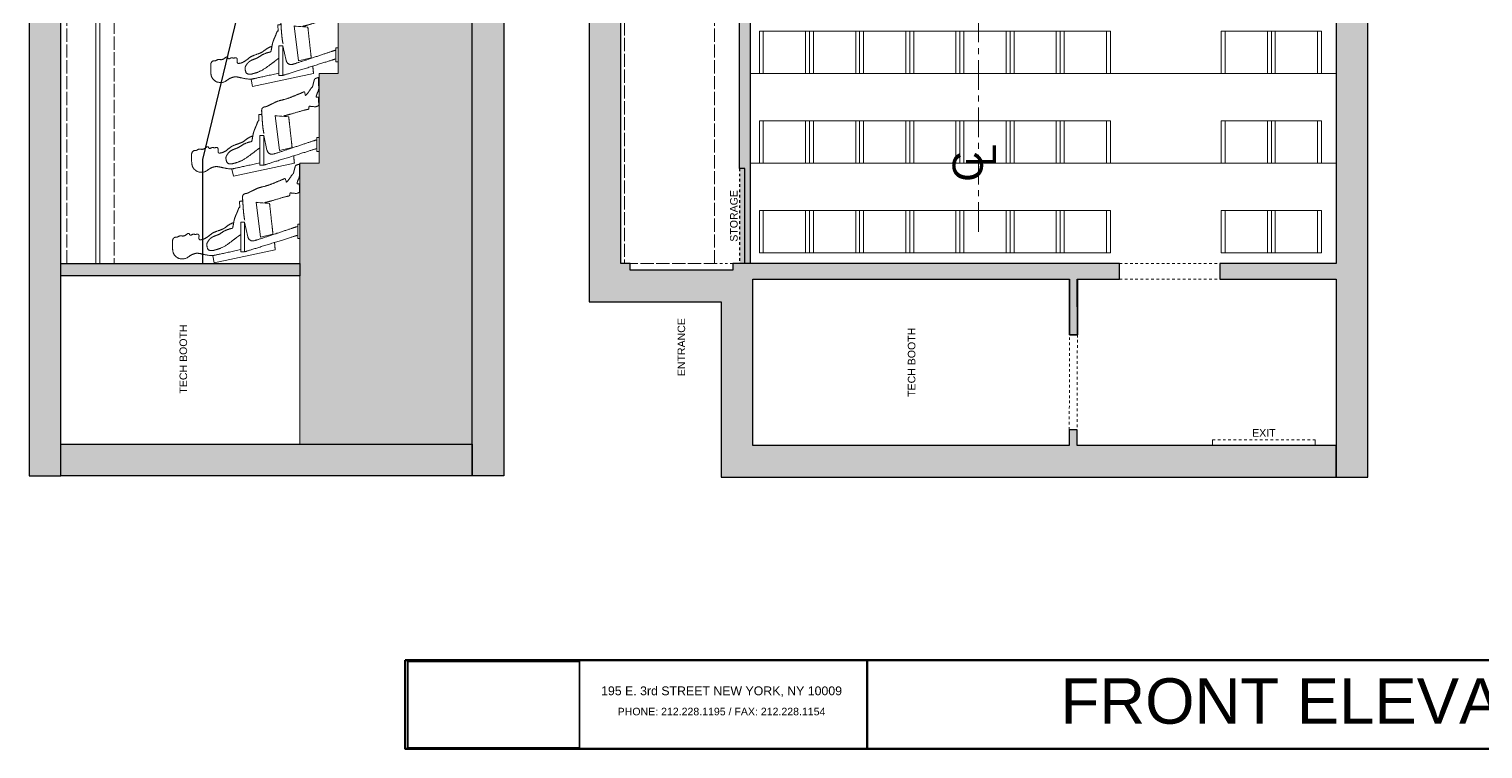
# Model space of a CAD drawing. Header units: inches. Extents: x -769 to 72, y -832 to 325.
# Drawn here: x -769 to -218, y -832 to -559 of the extents above; entities that cross this region are included whole.
import ezdxf

# ---------------------------------------------------------------- set-up
doc = ezdxf.new("R2010")
doc.units = ezdxf.units.IN
doc.header["$LTSCALE"] = 4.8
doc.header["$MEASUREMENT"] = 0
for name, pattern in [('Dash Style-1', [1.25, 1.04164, -0.20836]), ('Dash Style-2', [0.41664, 0.20828, -0.20836]), ('Dash Style-21', [3.73907, 2.336919, -0.467384, 0.467384, -0.467384])]:
    doc.linetypes.add(name, pattern=pattern)
doc.layers.add('None', color=7, linetype='Continuous', lineweight=35)
doc.styles.add('Arial', font='Arial')
doc.styles.add('Helvetica', font='Helvetica')
doc.styles.add('Whitehall (italic)', font='Whitehall')
picture_1 = doc.add_image_def('image1.jpg', size_in_pixel=(143, 72))

# ---------------------------------------------------------------- blocks, each defined once
blk = doc.blocks.new('Group-1')
at = {"layer": 'None', "color": 8, "linetype": 'Continuous', "lineweight": 5}
for points in [[(-9.5, 0), (9.5, 0), (9.5, -16), (-9.5, -16)], [(-8, 0), (8, 0), (8, -16), (-8, -16)]]:
    blk.add_lwpolyline(points, close=True, dxfattribs=at)
blk = doc.blocks.new('SEAT')
at = {"layer": 'None', "color": 8}
blk.add_blockref('Group-1', (0, 0), dxfattribs=at)
blk = doc.blocks.new('Group-2')
at = {"layer": 'None', "color": 8, "linetype": 'Continuous', "lineweight": 18}
for points in [[(1212.18, -6778.44), (1434.18, -6778.44), (1434.18, -6812.44), (1212.18, -6812.44)], [(1212.18, -6812.44), (1434.18, -6812.44), (1434.18, -6846.44), (1212.18, -6846.44)], [(1212.18, -6846.44), (1434.18, -6846.44), (1434.18, -6880.44), (1212.18, -6880.44)], [(1212.18, -6880.44), (1434.18, -6880.44), (1434.18, -6914.44), (1212.18, -6914.44)], [(1212.18, -6914.44), (1434.18, -6914.44), (1434.18, -6948.44), (1212.18, -6948.44)], [(1212.18, -6948.44), (1434.18, -6948.44), (1434.18, -6982.44), (1212.18, -6982.44)], [(1212.18, -6982.44), (1434.18, -6982.44), (1434.18, -7016.44), (1212.18, -7016.44)], [(1212.18, -7016.44), (1434.18, -7016.44), (1434.18, -7050.44), (1212.18, -7050.44)]]:
    blk.add_lwpolyline(points, close=True, dxfattribs=at)
blk.add_lwpolyline([(1352.13, -7088.44), (1212.18, -7088.44), (1212.18, -7050.44), (1434.18, -7050.44), (1434.18, -7088.44), (1390.13, -7088.44)], dxfattribs=at)
at = {"layer": 'None', "color": 8, "rotation": 180}
for p in [(1230.18, -6778.44), (1249.18, -6778.44), (1268.18, -6778.44), (1298.48, -6778.44), (1317.48, -6778.44), (1336.48, -6778.44), (1401.05, -6778.44), (1420.05, -6778.44), (1222.48, -6812.44), (1241.48, -6812.44), (1260.48, -6812.44), (1279.48, -6812.44), (1298.48, -6812.44), (1317.48, -6812.44), (1336.48, -6812.44), (1400.18, -6812.44), (1419.18, -6812.44), (1222.48, -6846.44), (1241.48, -6846.44), (1260.48, -6846.44), (1279.48, -6846.44), (1298.48, -6846.44), (1317.48, -6846.44), (1336.48, -6846.44), (1400.18, -6846.44), (1419.18, -6846.44), (1222.48, -6880.44), (1222.48, -6880.44), (1222.48, -6880.44), (1241.48, -6880.44), (1241.48, -6880.44), (1241.48, -6880.44), (1260.48, -6880.44), (1260.48, -6880.44), (1260.48, -6880.44), (1279.48, -6880.44), (1279.48, -6880.44), (1279.48, -6880.44), (1298.48, -6880.44), (1298.48, -6880.44), (1298.48, -6880.44), (1317.48, -6880.44), (1317.48, -6880.44), (1317.48, -6880.44), (1336.48, -6880.44), (1336.48, -6880.44), (1336.48, -6880.44), (1400.18, -6880.44), (1419.18, -6880.44), (1222.48, -6914.44), (1241.48, -6914.44), (1260.48, -6914.44), (1279.48, -6914.44), (1298.48, -6914.44), (1317.48, -6914.44), (1336.48, -6914.44), (1400.18, -6914.44), (1419.18, -6914.44), (1222.48, -6948.44), (1222.48, -6948.44), (1222.48, -6948.44), (1241.48, -6948.44), (1241.48, -6948.44), (1241.48, -6948.44), (1260.48, -6948.44), (1260.48, -6948.44), (1260.48, -6948.44), (1279.48, -6948.44), (1279.48, -6948.44), (1279.48, -6948.44), (1298.48, -6948.44), (1298.48, -6948.44), (1298.48, -6948.44), (1317.48, -6948.44), (1317.48, -6948.44), (1317.48, -6948.44), (1336.48, -6948.44), (1336.48, -6948.44), (1336.48, -6948.44), (1400.18, -6948.44), (1419.18, -6948.44), (1222.48, -6982.44), (1241.48, -6982.44), (1260.48, -6982.44), (1279.48, -6982.44), (1298.48, -6982.44), (1317.48, -6982.44), (1336.48, -6982.44), (1400.18, -6982.44), (1419.18, -6982.44), (1225.18, -7016.44), (1244.18, -7016.44), (1263.18, -7016.44), (1282.18, -7016.44), (1301.18, -7016.44), (1320.18, -7016.44), (1339.18, -7016.44), (1400.18, -7016.44), (1419.18, -7016.44), (1225.18, -7050.44), (1225.18, -7050.44), (1244.18, -7050.44), (1244.18, -7050.44), (1263.18, -7050.44), (1263.18, -7050.44), (1282.18, -7050.44), (1282.18, -7050.44), (1301.18, -7050.44), (1301.18, -7050.44), (1320.18, -7050.44), (1320.18, -7050.44), (1339.18, -7050.44), (1339.18, -7050.44), (1400.18, -7050.44), (1419.18, -7050.44), (1225.18, -7084.44), (1244.18, -7084.44), (1263.18, -7084.44), (1282.18, -7084.44), (1301.18, -7084.44), (1320.18, -7084.44), (1339.18, -7084.44), (1400.18, -7084.44), (1419.18, -7084.44)]:
    blk.add_blockref('SEAT', p, dxfattribs=at)
at = {"layer": 'None', "color": 8, "char_height": 3.03, "attachment_point": 1, "line_spacing_factor": 1.057281, "style": 'Whitehall (italic)'}
for s, insert in [('C', (1297.33, -6873.96)), ('L', (1298.77, -6874.96))]:
    blk.add_mtext(s, dxfattribs=dict(at, insert=insert))
blk = doc.blocks.new('SEC')
at = {"layer": 'None', "color": 7, "lineweight": 18}
for p, q in [((-13.41, 1.19), (-13.53, 0.86)), ((-10.04, 1.3), (-10.2, 0.86))]:
    blk.add_line(p, q, dxfattribs=at)
at = {"layer": 'None', "color": 7, "linetype": 'Continuous', "lineweight": 18}
for points in [[(-2.67, 32.14), (-2.65, 32.21), (-2.61, 32.38), (-2.58, 32.57), (-2.55, 32.8), (-2.52, 33.05), (-2.51, 33.33), (-2.51, 33.64), (-2.51, 33.98), (-2.54, 34.34), (-2.59, 34.73), (-2.65, 35.16), (-2.69, 35.37), (-2.73, 35.58), (-2.77, 35.78), (-2.81, 35.97), (-2.84, 36.16), (-2.88, 36.34), (-2.92, 36.51), (-2.96, 36.67), (-3, 36.83), (-3.03, 36.99), (-3.06, 37.14), (-3.1, 37.29), (-3.13, 37.43), (-3.16, 37.57), (-3.19, 37.7), (-3.21, 37.84), (-3.24, 37.96), (-3.27, 38.09), (-3.28, 38.21), (-3.3, 38.33), (-3.31, 38.45), (-3.32, 38.57), (-3.34, 38.69), (-3.34, 38.81), (-3.34, 38.92), (-3.34, 39.04), (-3.33, 39.16), (-3.32, 39.28), (-3.3, 39.4), (-3.28, 39.52), (-3.25, 39.64), (-3.23, 39.77), (-3.19, 39.9), (-3.16, 40.01), (-3.13, 40.13), (-3.09, 40.24), (-3.06, 40.35), (-3.02, 40.46), (-2.98, 40.56), (-2.94, 40.66), (-2.9, 40.75), (-2.86, 40.85), (-2.82, 40.93), (-2.78, 41.03), (-2.73, 41.11), (-2.68, 41.19), (-2.64, 41.28), (-2.59, 41.36), (-2.54, 41.44), (-2.49, 41.52), (-2.44, 41.6), (-2.39, 41.68), (-2.33, 41.76), (-2.28, 41.84), (-2.22, 41.92), (-2.17, 42), (-2.11, 42.08), (-2.05, 42.17), (-1.99, 42.25), (-1.93, 42.33), (-1.87, 42.42), (-1.8, 42.51), (-1.74, 42.6), (-1.67, 42.69), (-1.55, 42.9), (-1.45, 43.11), (-1.37, 43.36), (-1.3, 43.6), (-1.26, 43.87), (-1.23, 44.13), (-1.21, 44.4), (-1.21, 44.67), (-1.22, 44.93), (-1.25, 45.18), (-1.28, 45.42), (-1.33, 45.65), (-1.38, 45.86), (-1.44, 46.04), (-1.5, 46.2), (-1.58, 46.32), (-1.62, 46.38), (-1.65, 46.44), (-1.7, 46.5), (-1.74, 46.56), (-1.79, 46.63), (-1.83, 46.7), (-1.88, 46.76), (-1.94, 46.83), (-1.99, 46.91), (-2.05, 46.98), (-2.12, 47.05), (-2.18, 47.13), (-2.25, 47.2), (-2.32, 47.27), (-2.4, 47.34), (-2.48, 47.42), (-2.56, 47.48), (-2.65, 47.55), (-2.74, 47.62), (-2.84, 47.68), (-2.94, 47.74), (-3.05, 47.81), (-3.16, 47.86), (-3.28, 47.92), (-3.4, 47.97), (-3.53, 48.02), (-3.66, 48.07), (-3.8, 48.11), (-3.95, 48.14), (-4.1, 48.18), (-4.26, 48.2), (-4.42, 48.23), (-4.59, 48.24), (-4.75, 48.26), (-4.91, 48.28), (-5.07, 48.29), (-5.22, 48.3), (-5.36, 48.31), (-5.5, 48.32), (-5.64, 48.32), (-5.77, 48.33), (-5.9, 48.33), (-6.02, 48.33), (-6.15, 48.33), (-6.26, 48.33), (-6.37, 48.33), (-6.48, 48.33), (-6.58, 48.33), (-6.69, 48.32), (-6.78, 48.32), (-6.88, 48.31), (-6.97, 48.31), (-7.05, 48.31), (-7.14, 48.31), (-7.22, 48.3), (-7.3, 48.3), (-7.37, 48.3), (-7.44, 48.3), (-7.5, 48.3), (-7.57, 48.3), (-7.63, 48.31), (-7.69, 48.31), (-7.75, 48.32), (-7.8, 48.33), (-7.85, 48.33), (-7.91, 48.34), (-7.97, 48.34), (-8.03, 48.33), (-8.09, 48.33), (-8.16, 48.31), (-8.22, 48.3), (-8.29, 48.28), (-8.36, 48.27), (-8.43, 48.24), (-8.5, 48.22), (-8.56, 48.19), (-8.63, 48.16), (-8.7, 48.13), (-8.76, 48.09), (-8.83, 48.05), (-8.89, 48.01), (-8.95, 47.97), (-9.01, 47.93), (-9.06, 47.88), (-9.12, 47.83), (-9.17, 47.78), (-9.21, 47.73), (-9.25, 47.67), (-9.29, 47.62), (-9.32, 47.56), (-9.35, 47.5), (-9.37, 47.44), (-9.38, 47.38), (-9.39, 47.32), (-9.4, 47.25), (-9.39, 47.19), (-9.39, 47.06), (-9.39, 46.94), (-9.4, 46.82), (-9.42, 46.72), (-9.44, 46.62), (-9.47, 46.52), (-9.51, 46.44), (-9.55, 46.35), (-9.59, 46.26), (-9.63, 46.18), (-9.68, 46.1), (-9.72, 46.02), (-9.77, 45.94), (-9.81, 45.86), (-9.85, 45.77), (-9.88, 45.68), (-9.91, 45.58), (-9.93, 45.49), (-9.95, 45.4), (-9.96, 45.31), (-9.96, 45.22), (-9.96, 45.12), (-9.95, 45.04), (-9.94, 44.95), (-9.93, 44.87), (-9.92, 44.79), (-9.9, 44.71), (-9.89, 44.63), (-9.88, 44.57), (-9.86, 44.5), (-9.86, 44.44), (-9.85, 44.39), (-9.86, 44.33), (-9.86, 44.27), (-9.88, 44.2), (-9.89, 44.12), (-9.92, 44.04), (-9.94, 43.96), (-9.97, 43.86), (-10, 43.78), (-10.04, 43.68), (-10.08, 43.59), (-10.12, 43.5), (-10.17, 43.41), (-10.22, 43.32), (-10.27, 43.24), (-10.32, 43.17), (-10.38, 43.09), (-10.43, 43.02), (-10.49, 42.96), (-10.53, 42.9), (-10.58, 42.84), (-10.62, 42.79), (-10.66, 42.73), (-10.69, 42.69), (-10.72, 42.65), (-10.75, 42.61), (-10.77, 42.58), (-10.79, 42.55), (-10.81, 42.53), (-10.82, 42.5), (-10.83, 42.49), (-10.83, 42.48), (-10.83, 42.48), (-10.84, 42.48), (-10.84, 42.46), (-10.85, 42.44), (-10.86, 42.4), (-10.87, 42.37), (-10.88, 42.32), (-10.88, 42.27), (-10.88, 42.22), (-10.88, 42.17), (-10.87, 42.12), (-10.85, 42.07), (-10.81, 42.02), (-10.77, 41.97), (-10.72, 41.93), (-10.65, 41.89), (-10.56, 41.87), (-10.47, 41.84), (-10.41, 41.8), (-10.35, 41.75), (-10.3, 41.7), (-10.27, 41.64), (-10.24, 41.58), (-10.23, 41.51), (-10.22, 41.45), (-10.22, 41.38), (-10.23, 41.31), (-10.24, 41.24), (-10.26, 41.19), (-10.27, 41.13), (-10.3, 41.08), (-10.32, 41.04), (-10.34, 41), (-10.36, 40.97), (-10.39, 40.92), (-10.42, 40.87), (-10.45, 40.81), (-10.47, 40.74), (-10.5, 40.67), (-10.52, 40.59), (-10.54, 40.51), (-10.55, 40.43), (-10.57, 40.34), (-10.57, 40.26), (-10.57, 40.18), (-10.57, 40.1), (-10.55, 40.03), (-10.53, 39.96), (-10.5, 39.9), (-10.47, 39.84), (-10.45, 39.8), (-10.43, 39.76), (-10.42, 39.72), (-10.41, 39.69), (-10.41, 39.66), (-10.41, 39.63), (-10.42, 39.6), (-10.43, 39.57), (-10.45, 39.53), (-10.47, 39.49), (-10.49, 39.44), (-10.51, 39.37), (-10.54, 39.3), (-10.56, 39.22), (-10.59, 39.13), (-10.6, 39.07), (-10.61, 39.02), (-10.62, 38.98), (-10.62, 38.92), (-10.62, 38.88), (-10.62, 38.83), (-10.61, 38.79), (-10.61, 38.74), (-10.6, 38.7), (-10.58, 38.66), (-10.56, 38.62), (-10.54, 38.58), (-10.51, 38.54), (-10.49, 38.51), (-10.46, 38.47), (-10.43, 38.45), (-10.4, 38.42), (-10.36, 38.39), (-10.32, 38.37), (-10.28, 38.34), (-10.24, 38.32), (-10.2, 38.3), (-10.15, 38.28), (-10.1, 38.27), (-10.05, 38.26), (-10, 38.26), (-9.94, 38.25), (-9.88, 38.24), (-9.82, 38.25), (-9.77, 38.25), (-9.7, 38.26), (-9.64, 38.27), (-9.58, 38.28), (-9.51, 38.28), (-9.45, 38.3), (-9.39, 38.3), (-9.33, 38.31), (-9.27, 38.31), (-9.21, 38.31), (-9.16, 38.31), (-9.1, 38.31), (-9.05, 38.3), (-8.99, 38.3), (-8.94, 38.29), (-8.89, 38.28), (-8.85, 38.27), (-8.8, 38.25), (-8.75, 38.24), (-8.71, 38.22), (-8.68, 38.2), (-8.64, 38.18), (-8.6, 38.15), (-8.57, 38.13), (-8.55, 38.1), (-8.52, 38.07), (-8.5, 38.04), (-8.48, 38), (-8.47, 37.96), (-8.45, 37.92), (-8.44, 37.88), (-8.44, 37.83), (-8.44, 37.78), (-8.44, 37.73), (-8.44, 37.68), (-8.45, 37.62), (-8.46, 37.57), (-8.47, 37.51), (-8.48, 37.45), (-8.49, 37.39), (-8.49, 37.33), (-8.51, 37.27), (-8.52, 37.2), (-8.53, 37.13), (-8.55, 37.06), (-8.56, 36.98), (-8.58, 36.91), (-8.6, 36.83), (-8.63, 36.75), (-8.65, 36.67), (-8.68, 36.58), (-8.71, 36.49), (-8.75, 36.4), (-8.79, 36.3), (-8.84, 36.21), (-8.89, 36.1), (-8.94, 35.99), (-9, 35.88), (-9.06, 35.77), (-9.13, 35.65), (-9.21, 35.53), (-9.29, 35.4), (-9.37, 35.27), (-9.47, 35.14), (-9.57, 34.99), (-9.67, 34.85), (-9.79, 34.7), (-9.9, 34.55), (-10.01, 34.42), (-10.11, 34.29), (-10.2, 34.17), (-10.29, 34.07), (-10.37, 33.97), (-10.45, 33.87), (-10.51, 33.79), (-10.58, 33.71), (-10.64, 33.64), (-10.69, 33.56), (-10.74, 33.49), (-10.8, 33.43), (-10.84, 33.37), (-10.88, 33.3), (-10.92, 33.24), (-10.96, 33.17), (-11, 33.1), (-11.04, 33.03), (-11.08, 32.96), (-11.12, 32.88), (-11.16, 32.8), (-11.2, 32.71), (-11.24, 32.61), (-11.28, 32.51), (-11.33, 32.4), (-11.37, 32.28), (-11.42, 32.15), (-11.48, 32.01), (-11.53, 31.85), (-11.6, 31.69), (-11.66, 31.51), (-11.73, 31.32), (-11.79, 31.15), (-11.86, 30.98), (-11.91, 30.82), (-11.97, 30.67), (-12.02, 30.52), (-12.07, 30.39), (-12.12, 30.25), (-12.17, 30.13), (-12.21, 30.01), (-12.26, 29.89), (-12.3, 29.78), (-12.35, 29.67), (-12.39, 29.57), (-12.43, 29.48), (-12.47, 29.38), (-12.51, 29.29), (-12.55, 29.2), (-12.59, 29.11), (-12.63, 29.03), (-12.68, 28.95), (-12.73, 28.87), (-12.77, 28.79), (-12.82, 28.71), (-12.87, 28.63), (-12.92, 28.55), (-12.97, 28.47), (-13.03, 28.39), (-13.09, 28.31), (-13.15, 28.23), (-13.22, 28.15), (-13.29, 28.07), (-13.36, 27.98), (-13.43, 27.89), (-13.51, 27.8), (-13.58, 27.7), (-13.65, 27.6), (-13.73, 27.5), (-13.8, 27.4), (-13.87, 27.3), (-13.93, 27.2), (-14, 27.09), (-14.07, 26.98), (-14.14, 26.87), (-14.2, 26.76), (-14.27, 26.66), (-14.33, 26.55), (-14.39, 26.44), (-14.45, 26.33), (-14.5, 26.22), (-14.56, 26.11), (-14.61, 26), (-14.66, 25.89), (-14.71, 25.78), (-14.75, 25.68), (-14.79, 25.57), (-14.83, 25.46), (-14.86, 25.36), (-14.89, 25.26), (-14.91, 25.15), (-14.92, 25.14)], [(-23.27, 21.68), (-23.23, 21.74), (-23.2, 21.83), (-23.16, 21.92), (-23.14, 22.02), (-23.12, 22.15), (-23.09, 22.38), (-23.06, 22.56), (-23.04, 22.69), (-23.02, 22.79), (-23.01, 22.84), (-23, 22.87), (-23, 22.89), (-20.69, 22.83), (-20.7, 22.83), (-20.7, 22.83), (-20.71, 22.83), (-20.72, 22.84), (-20.73, 22.84), (-20.74, 22.85), (-20.75, 22.86), (-20.76, 22.86), (-20.77, 22.87), (-20.77, 22.88), (-20.78, 22.89), (-20.79, 22.91), (-20.79, 22.92), (-20.78, 22.94), (-20.77, 22.95), (-20.76, 22.97), (-20.74, 22.99), (-20.72, 23.01), (-20.69, 23.04), (-20.66, 23.06), (-20.62, 23.09), (-20.57, 23.12), (-20.51, 23.15), (-20.45, 23.18), (-20.38, 23.22), (-20.3, 23.25), (-20.21, 23.29), (-20.11, 23.33), (-20, 23.38), (-19.88, 23.43), (-19.74, 23.47), (-19.67, 23.49), (-19.61, 23.52), (-19.54, 23.55), (-19.47, 23.57), (-19.4, 23.6), (-19.33, 23.63), (-19.27, 23.65), (-19.2, 23.68), (-19.13, 23.71), (-19.06, 23.73), (-19, 23.76), (-18.93, 23.79), (-18.86, 23.82), (-18.8, 23.85), (-18.73, 23.87), (-18.66, 23.9), (-18.6, 23.93), (-18.53, 23.96), (-18.47, 23.99), (-18.4, 24.02), (-18.33, 24.05), (-18.26, 24.08), (-18.19, 24.11), (-18.13, 24.14), (-18.06, 24.17), (-17.99, 24.2), (-17.92, 24.23), (-17.85, 24.26), (-17.78, 24.29), (-17.71, 24.32), (-17.64, 24.35), (-17.57, 24.38), (-17.49, 24.4), (-17.42, 24.43), (-17.35, 24.46), (-17.28, 24.49), (-17.2, 24.52), (-17.13, 24.55), (-17.05, 24.58), (-16.98, 24.6), (-16.9, 24.63), (-16.82, 24.66), (-16.75, 24.68), (-16.67, 24.71), (-16.59, 24.73), (-16.51, 24.76), (-16.43, 24.78), (-16.35, 24.81), (-16.27, 24.84), (-16.19, 24.86), (-16.1, 24.88), (-16.02, 24.91), (-15.93, 24.93), (-15.85, 24.95), (-15.76, 24.97), (-15.67, 24.99), (-15.58, 25.01), (-15.49, 25.03), (-15.4, 25.05), (-15.3, 25.07), (-15.21, 25.08), (-15.12, 25.1), (-15.02, 25.12), (-14.92, 25.14), (-14.73, 25.16), (-14.56, 25.19), (-14.39, 25.22), (-14.23, 25.25), (-14.09, 25.28), (-13.96, 25.3), (-13.83, 25.33), (-13.72, 25.35), (-13.61, 25.37), (-13.51, 25.39), (-13.42, 25.41), (-13.34, 25.43), (-13.27, 25.45), (-13.2, 25.46), (-13.14, 25.48), (-13.09, 25.49), (-13.04, 25.5), (-13, 25.52), (-12.96, 25.53), (-12.93, 25.54), (-12.9, 25.55), (-12.88, 25.56), (-12.86, 25.56), (-12.85, 25.57), (-12.83, 25.58), (-12.83, 25.58), (-12.82, 25.58), (-12.82, 25.59), (-12.81, 25.59), (-12.81, 25.6), (-12.81, 25.6), (-12.81, 25.62), (-12.8, 25.66), (-12.79, 25.71), (-12.78, 25.76), (-12.76, 25.83), (-12.74, 25.91), (-12.73, 26), (-12.7, 26.1), (-12.67, 26.21), (-12.64, 26.32), (-12.61, 26.44), (-12.58, 26.57), (-12.54, 26.7), (-12.5, 26.84), (-12.45, 26.98), (-12.41, 27.13), (-12.36, 27.28), (-12.31, 27.43), (-12.25, 27.59), (-12.2, 27.74), (-12.14, 27.9), (-12.07, 28.05), (-12.01, 28.21), (-11.94, 28.37), (-11.86, 28.51), (-11.79, 28.66), (-11.71, 28.81), (-11.63, 28.95), (-11.55, 29.09), (-11.46, 29.22), (-11.37, 29.34), (-11.27, 29.46), (-11.19, 29.59), (-11.11, 29.7), (-11.03, 29.82), (-10.96, 29.93), (-10.89, 30.04), (-10.82, 30.16), (-10.76, 30.27), (-10.7, 30.37), (-10.64, 30.47), (-10.58, 30.58), (-10.53, 30.68), (-10.49, 30.78), (-10.44, 30.88), (-10.39, 30.98), (-10.35, 31.07), (-10.31, 31.17), (-10.27, 31.26), (-10.24, 31.35), (-10.2, 31.43), (-10.17, 31.53), (-10.14, 31.61), (-10.11, 31.69), (-10.08, 31.77), (-10.05, 31.85), (-10.02, 31.93), (-10, 32), (-9.97, 32.08), (-9.94, 32.15), (-9.92, 32.22), (-9.89, 32.29), (-9.86, 32.36), (-9.84, 32.43), (-9.81, 32.5), (-9.78, 32.57), (-9.75, 32.64), (-9.71, 32.71), (-9.68, 32.79), (-9.64, 32.86), (-9.6, 32.94), (-9.56, 33.02), (-9.52, 33.09), (-9.48, 33.17), (-9.43, 33.25), (-9.39, 33.33), (-9.34, 33.4), (-9.29, 33.48), (-9.24, 33.56), (-9.19, 33.63), (-9.13, 33.7), (-9.08, 33.78), (-9.02, 33.85), (-8.97, 33.92), (-8.91, 33.99), (-8.85, 34.05), (-8.79, 34.12), (-8.73, 34.18), (-8.67, 34.24), (-8.6, 34.3), (-8.54, 34.35), (-8.47, 34.4), (-8.41, 34.46), (-8.34, 34.5), (-8.27, 34.54), (-8.2, 34.58), (-8.14, 34.62), (-8.07, 34.67), (-8.01, 34.71), (-7.95, 34.76), (-7.89, 34.8), (-7.83, 34.84), (-7.77, 34.88), (-7.71, 34.92), (-7.65, 34.96), (-7.6, 35), (-7.53, 35.04), (-7.47, 35.08), (-7.4, 35.11), (-7.34, 35.14), (-7.26, 35.17), (-7.19, 35.2), (-7.11, 35.22), (-7.03, 35.24), (-6.95, 35.26), (-6.86, 35.27), (-6.77, 35.29), (-6.66, 35.29), (-6.56, 35.29), (-6.45, 35.29), (-6.34, 35.29), (-6.21, 35.27), (-6.08, 35.26), (-5.94, 35.23), (-5.79, 35.2), (-5.64, 35.17), (-5.48, 35.13), (-5.32, 35.08), (-5.17, 35.03), (-5.04, 34.96), (-4.92, 34.88), (-4.82, 34.8), (-4.73, 34.71), (-4.64, 34.62), (-4.57, 34.51), (-4.52, 34.41), (-4.46, 34.3), (-4.42, 34.19), (-4.39, 34.08), (-4.36, 33.96), (-4.34, 33.84), (-4.33, 33.73), (-4.33, 33.61), (-4.33, 33.49), (-4.33, 33.37), (-4.34, 33.26), (-4.35, 33.16), (-4.37, 33.05), (-4.38, 32.95), (-4.4, 32.86), (-4.42, 32.77), (-4.45, 32.68), (-4.46, 32.61), (-4.49, 32.54), (-4.5, 32.49), (-4.52, 32.44), (-4.54, 32.4), (-4.55, 32.38), (-4.56, 32.36), (-4.56, 32.34), (-4.57, 32.32), (-4.58, 32.28), (-4.59, 32.23), (-4.61, 32.16), (-4.63, 32.1), (-4.64, 32.01), (-4.67, 31.92), (-4.69, 31.81), (-4.72, 31.7), (-4.76, 31.58), (-4.8, 31.44), (-4.84, 31.3), (-4.89, 31.15), (-4.94, 30.99), (-5, 30.82), (-5.06, 30.65), (-5.13, 30.46), (-5.21, 30.27), (-5.29, 30.08), (-5.38, 29.87), (-5.48, 29.66), (-5.58, 29.44), (-5.69, 29.22), (-5.81, 28.99), (-5.94, 28.76), (-6.08, 28.51), (-6.22, 28.27), (-6.37, 28.03), (-6.54, 27.77), (-6.7, 27.51), (-6.89, 27.25), (-7.07, 27), (-7.24, 26.75), (-7.42, 26.52), (-7.57, 26.3), (-7.73, 26.09), (-7.88, 25.88), (-8.02, 25.69), (-8.15, 25.51), (-8.28, 25.34), (-8.4, 25.18), (-8.51, 25.03), (-8.61, 24.89), (-8.72, 24.76), (-8.81, 24.63), (-8.9, 24.51), (-8.98, 24.4), (-9.06, 24.31), (-9.13, 24.21), (-9.2, 24.13), (-9.26, 24.06), (-9.31, 23.99), (-9.36, 23.93), (-9.41, 23.87), (-9.44, 23.82), (-9.48, 23.78), (-9.51, 23.75), (-9.54, 23.72), (-9.55, 23.7), (-9.57, 23.68), (-9.58, 23.67), (-9.59, 23.66), (-9.59, 23.65), (-9.6, 23.64), (-9.61, 23.63), (-9.63, 23.6), (-9.65, 23.58), (-9.67, 23.55), (-9.7, 23.51), (-9.74, 23.47), (-9.77, 23.43), (-9.81, 23.38), (-9.84, 23.33), (-9.88, 23.28), (-9.92, 23.22), (-9.96, 23.16), (-10, 23.1), (-10.05, 23.03), (-10.09, 22.97), (-10.13, 22.91), (-10.16, 22.84), (-10.2, 22.78), (-10.24, 22.71), (-10.27, 22.64), (-10.3, 22.58), (-10.33, 22.52), (-10.35, 22.46)], [(-2.41, 33.03), (0.29, 32.47), (-4.64, 9.38), (-4.65, 9.38), (-4.68, 9.38), (-4.72, 9.39), (-4.77, 9.39), (-4.83, 9.4), (-4.92, 9.4), (-5, 9.41), (-5.1, 9.42), (-5.21, 9.44), (-5.32, 9.45), (-5.45, 9.46), (-5.57, 9.47), (-5.7, 9.48), (-5.84, 9.5), (-5.97, 9.51), (-6.11, 9.52), (-6.25, 9.54), (-6.38, 9.55), (-6.51, 9.56), (-6.64, 9.58), (-6.77, 9.59), (-6.89, 9.61), (-7, 9.62), (-7.11, 9.63), (-7.21, 9.64), (-7.3, 9.64), (-7.38, 9.66), (-7.43, 9.66)], [(-4.76, 22.46), (-4.75, 22.48), (-4.63, 23.02), (-4.51, 23.56), (-4.39, 24.1), (-4.28, 24.63), (-4.16, 25.15), (-4.05, 25.67), (-3.93, 26.18), (-3.82, 26.68), (-3.71, 27.17), (-3.61, 27.65), (-3.51, 28.11), (-3.41, 28.56), (-3.31, 28.99), (-3.22, 29.41), (-3.13, 29.81), (-3.05, 30.19), (-2.96, 30.56), (-2.89, 30.9), (-2.82, 31.22), (-2.75, 31.52), (-2.69, 31.8), (-2.63, 32.05), (-2.58, 32.27), (-2.54, 32.47), (-2.5, 32.64), (-2.47, 32.78), (-2.45, 32.89), (-2.43, 32.97), (-2.42, 33.02), (-2.41, 33.03)], [(-3.91, 20.98), (-15.14, 20.98), (-15.14, 22.46), (-3.91, 22.46), (-3.91, 20.98)], [(-30.23, 5.14), (-31.73, 5.6), (-31.73, 5.6), (-31.72, 5.61), (-31.72, 5.62), (-31.72, 5.64), (-31.71, 5.65), (-31.7, 5.68), (-31.68, 5.71), (-31.67, 5.74), (-31.66, 5.77), (-31.64, 5.82), (-31.62, 5.87), (-31.59, 5.92), (-31.57, 5.98), (-31.54, 6.05), (-31.51, 6.12), (-31.47, 6.2), (-31.44, 6.29), (-31.4, 6.38), (-31.36, 6.48), (-31.31, 6.59), (-31.26, 6.7), (-31.21, 6.82), (-31.16, 6.94), (-31.1, 7.08), (-31.05, 7.23), (-30.98, 7.37), (-30.91, 7.54), (-30.84, 7.7), (-30.77, 7.88), (-30.69, 8.07), (-30.61, 8.26), (-30.53, 8.46), (-30.44, 8.67), (-30.36, 8.87), (-30.28, 9.06), (-30.2, 9.26), (-30.12, 9.44), (-30.05, 9.63), (-29.97, 9.81), (-29.9, 9.98), (-29.83, 10.16), (-29.76, 10.33), (-29.69, 10.51), (-29.62, 10.67), (-29.56, 10.84), (-29.5, 11.01), (-29.43, 11.17), (-29.37, 11.34), (-29.31, 11.51), (-29.25, 11.68), (-29.19, 11.84), (-29.13, 12.01), (-29.08, 12.18), (-29.02, 12.35), (-28.97, 12.53), (-28.92, 12.71), (-28.86, 12.88), (-28.81, 13.07), (-28.76, 13.25), (-28.71, 13.44), (-28.66, 13.63), (-28.61, 13.83), (-28.56, 14.04), (-28.52, 14.24), (-28.47, 14.45), (-28.43, 14.64), (-28.38, 14.82), (-28.33, 15), (-28.29, 15.16), (-28.24, 15.31), (-28.2, 15.46), (-28.16, 15.6), (-28.11, 15.73), (-28.06, 15.85), (-28.02, 15.96), (-27.98, 16.07), (-27.93, 16.18), (-27.89, 16.28), (-27.84, 16.37), (-27.8, 16.47), (-27.76, 16.55), (-27.72, 16.64), (-27.68, 16.72), (-27.63, 16.8), (-27.59, 16.88), (-27.55, 16.96), (-27.5, 17.04), (-27.46, 17.12), (-27.42, 17.2), (-27.38, 17.28), (-27.34, 17.36), (-27.3, 17.44), (-27.26, 17.53), (-27.22, 17.62), (-27.18, 17.71), (-27.14, 17.81), (-27.1, 17.91), (-27.06, 18.01), (-27.02, 18.11), (-26.97, 18.2), (-26.93, 18.28), (-26.89, 18.37), (-26.84, 18.46), (-26.8, 18.54), (-26.76, 18.62), (-26.72, 18.7), (-26.68, 18.79), (-26.64, 18.86), (-26.59, 18.94), (-26.55, 19.01), (-26.52, 19.08), (-26.48, 19.15), (-26.44, 19.23), (-26.4, 19.3), (-26.37, 19.37), (-26.34, 19.44), (-26.3, 19.51), (-26.27, 19.57), (-26.24, 19.64), (-26.21, 19.71), (-26.18, 19.78), (-26.15, 19.85), (-26.13, 19.92), (-26.11, 19.99), (-26.08, 20.06), (-26.07, 20.13), (-26.05, 20.2), (-26.03, 20.27), (-26.02, 20.35), (-26, 20.41), (-25.99, 20.49), (-25.97, 20.56), (-25.96, 20.64), (-25.94, 20.71), (-25.93, 20.78), (-25.9, 20.85), (-25.88, 20.92), (-25.86, 20.99), (-25.84, 21.06), (-25.8, 21.13), (-25.77, 21.19), (-25.73, 21.26), (-25.69, 21.31), (-25.65, 21.37), (-25.59, 21.42), (-25.54, 21.47), (-25.48, 21.52), (-25.41, 21.57), (-25.34, 21.61), (-25.26, 21.65), (-25.17, 21.68), (-25.08, 21.7), (-24.98, 21.73), (-24.87, 21.75), (-24.75, 21.76), (-24.63, 21.77), (-24.5, 21.77), (-24.36, 21.77), (-24.2, 21.76), (-24.04, 21.75), (-23.95, 21.74), (-23.87, 21.73), (-23.78, 21.73), (-23.69, 21.72), (-23.6, 21.71), (-23.5, 21.7), (-23.41, 21.7), (-23.31, 21.69), (-23.21, 21.68), (-23.11, 21.68), (-23.01, 21.67), (-22.9, 21.66), (-22.8, 21.66), (-22.69, 21.65), (-22.58, 21.65), (-22.47, 21.64), (-22.36, 21.63), (-22.25, 21.62), (-22.14, 21.62), (-22.02, 21.61), (-21.9, 21.61), (-21.79, 21.6), (-21.67, 21.59), (-21.55, 21.59), (-21.43, 21.58), (-21.3, 21.57), (-21.18, 21.57), (-21.06, 21.56), (-20.93, 21.55), (-20.8, 21.54), (-20.67, 21.53), (-20.54, 21.53), (-20.42, 21.51), (-20.29, 21.51), (-20.15, 21.5), (-20.02, 21.49), (-19.89, 21.47), (-19.76, 21.46), (-19.62, 21.45), (-19.48, 21.44), (-19.35, 21.43), (-19.21, 21.42), (-19.08, 21.4), (-18.94, 21.39), (-18.8, 21.38), (-18.66, 21.36), (-18.52, 21.35), (-18.38, 21.33), (-18.24, 21.31), (-18.1, 21.3), (-17.96, 21.28), (-17.82, 21.26), (-17.68, 21.24), (-17.54, 21.22), (-17.4, 21.2), (-17.25, 21.18), (-17.11, 21.16), (-16.97, 21.13), (-16.83, 21.11), (-16.69, 21.09), (-16.54, 21.06), (-16.4, 21.04), (-16.26, 21.01), (-16.12, 20.98), (-15.85, 20.93)], [(-22.67, 16.66), (-9.44, 15.01), (-10.56, 10.23), (-10.56, 10.23), (-10.69, 10.25), (-10.73, 10.26), (-10.78, 10.26), (-10.85, 10.27), (-10.94, 10.28), (-11.04, 10.29), (-11.15, 10.3), (-11.27, 10.32), (-11.41, 10.33), (-11.56, 10.35), (-11.72, 10.36), (-11.89, 10.38), (-12.07, 10.4), (-12.26, 10.43), (-12.46, 10.45), (-12.67, 10.47), (-12.88, 10.49), (-13.1, 10.52), (-13.33, 10.54), (-13.57, 10.57), (-13.81, 10.6), (-14.06, 10.62), (-14.31, 10.65), (-14.57, 10.68), (-14.82, 10.71), (-15.09, 10.74), (-15.36, 10.77), (-15.62, 10.8), (-15.89, 10.82), (-16.17, 10.86), (-16.43, 10.89), (-16.71, 10.91), (-16.98, 10.94), (-17.25, 10.98), (-17.51, 11.01), (-17.78, 11.03), (-18.05, 11.06), (-18.31, 11.09), (-18.56, 11.12), (-18.82, 11.15), (-19.06, 11.17), (-19.31, 11.2), (-19.54, 11.22), (-19.77, 11.25), (-19.99, 11.27), (-20.21, 11.3), (-20.41, 11.32), (-20.61, 11.34), (-20.81, 11.37), (-20.99, 11.38), (-21.16, 11.4), (-21.32, 11.42), (-21.46, 11.43), (-21.6, 11.45), (-21.73, 11.46), (-21.84, 11.48), (-21.94, 11.49), (-22.02, 11.5), (-22.09, 11.51), (-22.15, 11.51), (-22.19, 11.52), (-22.22, 11.52), (-22.22, 11.52), (-22.24, 11.74), (-22.28, 12.33), (-22.33, 13.17), (-22.4, 14.12), (-22.48, 15.07), (-22.55, 15.89), (-22.62, 16.47), (-22.67, 16.66)], [(-15.14, 20.98), (-9.55, 19.75), (-9.55, 19.75), (-9.53, 19.75), (-9.5, 19.74), (-9.47, 19.73), (-9.42, 19.71), (-9.37, 19.7), (-9.31, 19.67), (-9.25, 19.64), (-9.17, 19.61), (-9.1, 19.57), (-9.02, 19.53), (-8.94, 19.49), (-8.86, 19.44), (-8.78, 19.38), (-8.7, 19.32), (-8.62, 19.25), (-8.53, 19.17), (-8.46, 19.09), (-8.39, 19), (-8.32, 18.91), (-8.25, 18.8), (-8.2, 18.69), (-8.14, 18.58), (-8.1, 18.46), (-8.06, 18.32), (-8.04, 18.19), (-8.02, 18.04), (-8.02, 17.88), (-8.03, 17.72), (-8.05, 17.55), (-8.09, 17.36), (-8.14, 17.17), (-8.17, 17.06), (-8.21, 16.94), (-8.25, 16.8), (-8.3, 16.65), (-8.35, 16.48), (-8.41, 16.29), (-8.47, 16.1), (-8.54, 15.88), (-8.61, 15.66), (-8.69, 15.42), (-8.77, 15.18), (-8.85, 14.92), (-8.94, 14.65), (-9.03, 14.38), (-9.12, 14.09), (-9.22, 13.79), (-9.32, 13.49), (-9.42, 13.18), (-9.53, 12.86), (-9.63, 12.54), (-9.74, 12.21), (-9.85, 11.88), (-9.96, 11.54), (-10.08, 11.19), (-10.19, 10.85), (-10.31, 10.5), (-10.42, 10.15), (-10.54, 9.8), (-10.66, 9.45), (-10.77, 9.1), (-10.9, 8.75), (-11.01, 8.39), (-11.13, 8.04), (-11.24, 7.7), (-11.36, 7.35), (-11.47, 7.01), (-11.59, 6.67), (-11.7, 6.34), (-11.8, 6.01), (-11.91, 5.69), (-12.02, 5.37), (-12.12, 5.06), (-12.22, 4.76), (-12.32, 4.47), (-12.42, 4.18), (-12.51, 3.9), (-12.59, 3.64), (-12.68, 3.39), (-12.76, 3.14), (-12.84, 2.91), (-12.92, 2.68), (-12.99, 2.48), (-13.05, 2.28), (-13.11, 2.1), (-13.16, 1.93), (-13.22, 1.78), (-13.26, 1.65), (-13.3, 1.53), (-13.34, 1.42), (-13.37, 1.34), (-13.39, 1.27), (-13.41, 1.22), (-13.41, 1.19), (-13.42, 1.18)], [(-10.04, 1.3), (-10.04, 1.31), (-10.03, 1.36), (-10, 1.43), (-9.97, 1.52), (-9.94, 1.64), (-9.89, 1.78), (-9.84, 1.95), (-9.78, 2.14), (-9.72, 2.35), (-9.64, 2.58), (-9.56, 2.84), (-9.48, 3.11), (-9.39, 3.4), (-9.29, 3.71), (-9.19, 4.03), (-9.09, 4.36), (-8.98, 4.72), (-8.86, 5.08), (-8.74, 5.46), (-8.62, 5.85), (-8.49, 6.25), (-8.37, 6.66), (-8.24, 7.08), (-8.1, 7.51), (-7.96, 7.94), (-7.83, 8.38), (-7.69, 8.83), (-7.55, 9.28), (-7.41, 9.74), (-7.26, 10.19), (-7.12, 10.65), (-6.97, 11.11), (-6.83, 11.57), (-6.69, 12.03), (-6.54, 12.49), (-6.4, 12.94), (-6.26, 13.39), (-6.12, 13.84), (-5.98, 14.28), (-5.85, 14.72), (-5.71, 15.14), (-5.58, 15.56), (-5.45, 15.97), (-5.33, 16.37), (-5.21, 16.76), (-5.09, 17.14), (-4.97, 17.5), (-4.86, 17.86), (-4.76, 18.19), (-4.66, 18.51), (-4.56, 18.82), (-4.47, 19.11), (-4.39, 19.38), (-4.31, 19.63), (-4.23, 19.87), (-4.17, 20.08), (-4.11, 20.27), (-4.06, 20.44), (-4.01, 20.58), (-3.98, 20.7), (-3.95, 20.79), (-3.92, 20.86), (-3.91, 20.91), (-3.91, 20.92)], [(-30.39, 5.27), (-30.38, 5.27), (-30.38, 5.26), (-30.37, 5.25), (-30.35, 5.24), (-30.34, 5.22), (-30.34, 5.19), (-30.34, 5.16), (-30.34, 5.12), (-30.36, 5.08), (-30.39, 5.03), (-30.43, 4.96), (-30.49, 4.89), (-30.57, 4.81), (-30.67, 4.72), (-30.79, 4.62), (-30.94, 4.5), (-31.02, 4.44), (-31.09, 4.38), (-31.17, 4.33), (-31.25, 4.27), (-31.32, 4.21), (-31.39, 4.16), (-31.46, 4.11), (-31.53, 4.06), (-31.59, 4.01), (-31.66, 3.97), (-31.72, 3.92), (-31.78, 3.88), (-31.83, 3.83), (-31.89, 3.8), (-31.94, 3.76), (-32, 3.72), (-32.04, 3.69), (-32.09, 3.66), (-32.13, 3.63), (-32.17, 3.6), (-32.2, 3.57), (-32.24, 3.55), (-32.27, 3.52), (-32.3, 3.51), (-32.32, 3.49), (-32.35, 3.47), (-32.36, 3.46), (-32.38, 3.45), (-32.39, 3.44), (-32.4, 3.44), (-32.4, 3.43), (-32.41, 3.43), (-32.42, 3.43), (-32.44, 3.41), (-32.47, 3.4), (-32.51, 3.39), (-32.55, 3.37), (-32.61, 3.34), (-32.66, 3.31), (-32.71, 3.28), (-32.78, 3.24), (-32.85, 3.19), (-32.92, 3.13), (-32.99, 3.07), (-33.07, 3.01), (-33.15, 2.93), (-33.23, 2.85), (-33.27, 2.81), (-33.3, 2.77), (-33.34, 2.73), (-33.37, 2.7), (-33.41, 2.67), (-33.43, 2.64), (-33.46, 2.61), (-33.49, 2.59), (-33.52, 2.57), (-33.55, 2.54), (-33.58, 2.53), (-33.61, 2.51), (-33.64, 2.5), (-33.66, 2.48), (-33.69, 2.47), (-33.72, 2.46), (-33.76, 2.45), (-33.79, 2.44), (-33.83, 2.42), (-33.86, 2.41), (-33.9, 2.41), (-33.94, 2.39), (-33.99, 2.38), (-34.03, 2.38), (-34.08, 2.37), (-34.14, 2.35), (-34.2, 2.34), (-34.26, 2.33), (-34.33, 2.31), (-34.4, 2.3), (-34.47, 2.28), (-34.55, 2.26), (-34.63, 2.24), (-34.72, 2.22), (-34.8, 2.2), (-34.88, 2.18), (-34.95, 2.16), (-35.03, 2.14), (-35.11, 2.12), (-35.18, 2.1), (-35.25, 2.08), (-35.32, 2.07), (-35.39, 2.04), (-35.46, 2.03), (-35.52, 2.01), (-35.58, 1.99), (-35.65, 1.98), (-35.7, 1.96), (-35.75, 1.95), (-35.81, 1.93), (-35.85, 1.92), (-35.9, 1.91), (-35.94, 1.89), (-35.98, 1.88), (-36.02, 1.88), (-36.05, 1.87), (-36.08, 1.86), (-36.11, 1.85), (-36.12, 1.84), (-36.15, 1.84), (-36.16, 1.84), (-36.17, 1.83), (-36.17, 1.83), (-36.18, 1.83), (-36.2, 1.83), (-36.22, 1.81), (-36.26, 1.8), (-36.29, 1.78), (-36.34, 1.77), (-36.38, 1.74), (-36.43, 1.71), (-36.48, 1.68), (-36.53, 1.64), (-36.58, 1.59), (-36.64, 1.54), (-36.68, 1.49), (-36.72, 1.42), (-36.76, 1.35), (-36.79, 1.28), (-36.82, 1.19), (-36.85, 1.11), (-36.88, 1.01), (-36.91, 0.93), (-36.93, 0.83), (-36.96, 0.74), (-36.98, 0.66), (-37, 0.58), (-37.03, 0.5), (-37.04, 0.43), (-37.06, 0.36), (-37.07, 0.31), (-37.08, 0.26), (-37.09, 0.23), (-37.1, 0.21), (-37.1, 0.2), (-37.09, 0.2), (-37.08, 0.2), (-37.07, 0.2), (-37.05, 0.2), (-37.03, 0.2), (-37, 0.2), (-36.96, 0.2), (-36.92, 0.2), (-36.88, 0.2), (-36.84, 0.2), (-36.79, 0.2), (-36.73, 0.2), (-36.67, 0.2), (-36.61, 0.2), (-36.54, 0.2), (-36.47, 0.2), (-36.4, 0.2), (-36.32, 0.2), (-36.25, 0.2), (-36.17, 0.19), (-36.09, 0.19), (-36, 0.19), (-35.92, 0.19), (-35.83, 0.19), (-35.74, 0.19), (-35.65, 0.19), (-35.56, 0.19), (-35.47, 0.18), (-35.37, 0.18), (-35.28, 0.18), (-35.18, 0.18), (-35.09, 0.18), (-34.99, 0.18), (-34.9, 0.18), (-34.8, 0.18), (-34.71, 0.18), (-34.62, 0.18), (-34.53, 0.18), (-34.44, 0.18), (-34.35, 0.18), (-34.26, 0.18), (-34.18, 0.18), (-34.09, 0.18), (-34.01, 0.17), (-33.93, 0.17), (-33.85, 0.17), (-33.78, 0.17), (-33.7, 0.17), (-33.64, 0.17), (-33.57, 0.17), (-33.51, 0.17), (-33.45, 0.17), (-33.39, 0.17), (-33.34, 0.17), (-33.3, 0.17), (-33.25, 0.17), (-33.21, 0.17), (-33.18, 0.17), (-33.15, 0.17), (-33.12, 0.17), (-33.1, 0.17), (-33.09, 0.17), (-33.08, 0.17), (-33.08, 0.17), (-33.07, 0.17), (-33.07, 0.17), (-33.05, 0.17), (-33.04, 0.17), (-33.02, 0.16), (-33, 0.16), (-32.97, 0.16), (-32.94, 0.16), (-32.9, 0.16), (-32.87, 0.16), (-32.83, 0.16), (-32.79, 0.16), (-32.74, 0.17), (-32.69, 0.17), (-32.63, 0.18), (-32.58, 0.19), (-32.51, 0.2), (-32.45, 0.21), (-32.38, 0.23), (-32.31, 0.25), (-32.23, 0.26), (-32.15, 0.29), (-32.07, 0.31), (-31.98, 0.34), (-31.89, 0.37), (-31.79, 0.41), (-31.7, 0.44), (-31.59, 0.48), (-31.49, 0.53), (-31.38, 0.58), (-31.26, 0.63), (-31.15, 0.69), (-31.05, 0.73), (-30.94, 0.78), (-30.84, 0.82), (-30.75, 0.86), (-30.66, 0.89), (-30.58, 0.92), (-30.49, 0.95), (-30.42, 0.97), (-30.34, 1), (-30.27, 1.01), (-30.21, 1.03), (-30.15, 1.05), (-30.09, 1.06), (-30.04, 1.07), (-29.99, 1.08), (-29.94, 1.08), (-29.9, 1.09), (-29.86, 1.09), (-29.82, 1.1), (-29.79, 1.1), (-29.76, 1.1), (-29.73, 1.1), (-29.71, 1.1), (-29.69, 1.1), (-29.67, 1.1), (-29.66, 1.1), (-29.65, 1.09), (-29.63, 1.09), (-29.63, 1.09), (-29.62, 1.09), (-29.62, 1.05), (-29.63, 0.96), (-29.63, 0.83), (-29.63, 0.67), (-29.64, 0.52), (-29.65, 0.39), (-29.65, 0.3), (-29.65, 0.26), (-29.64, 0.26), (-29.62, 0.26), (-29.58, 0.26), (-29.52, 0.26), (-29.45, 0.25), (-29.37, 0.25), (-29.28, 0.25), (-29.17, 0.24), (-29.06, 0.24), (-28.95, 0.23), (-28.82, 0.22), (-28.69, 0.22), (-28.55, 0.21), (-28.41, 0.21), (-28.28, 0.2), (-28.13, 0.2), (-27.99, 0.19), (-27.85, 0.18), (-27.71, 0.18), (-27.57, 0.17), (-27.44, 0.17), (-27.31, 0.16), (-27.2, 0.16), (-27.08, 0.16), (-26.99, 0.15), (-26.89, 0.15), (-26.81, 0.14), (-26.74, 0.14), (-26.69, 0.14), (-26.65, 0.14), (-26.62, 0.14), (-26.61, 0.14), (-26.61, 0.14), (-26.58, 0.16), (-26.55, 0.2), (-26.51, 0.24), (-26.46, 0.29), (-26.41, 0.36), (-26.35, 0.44), (-26.3, 0.53), (-26.24, 0.63), (-26.19, 0.74), (-26.14, 0.85), (-26.09, 0.98), (-26.06, 1.11), (-26.04, 1.26), (-26.02, 1.4), (-26.03, 1.55), (-26.05, 1.85), (-26.07, 2.11), (-26.09, 2.35), (-26.1, 2.56), (-26.12, 2.74), (-26.13, 2.9), (-26.14, 3.04), (-26.15, 3.15), (-26.16, 3.21), (-26.17, 3.26), (-26.19, 3.31), (-26.2, 3.37), (-26.21, 3.42), (-26.22, 3.47), (-26.22, 3.52), (-26.21, 3.58), (-26.2, 3.62), (-26.18, 3.67), (-26.15, 3.71), (-26.09, 3.75), (-26.03, 3.78), (-25.95, 3.82), (-25.85, 3.84), (-25.73, 3.86), (-25.6, 3.88), (-25.5, 3.89), (-25.4, 3.9), (-25.33, 3.91), (-25.27, 3.92), (-25.21, 3.93), (-25.17, 3.93), (-25.14, 3.94), (-25.12, 3.94), (-25.1, 3.94), (-25.09, 3.95), (-25.08, 3.95), (-25.08, 3.96), (-25.08, 3.97), (-25.08, 3.98), (-25.08, 4), (-25.08, 4.02), (-25.07, 4.05), (-25.06, 4.09), (-25.05, 4.15), (-25.05, 4.2), (-25.03, 4.26), (-25.02, 4.34), (-25, 4.42), (-24.98, 4.51), (-24.96, 4.61), (-24.94, 4.72), (-24.91, 4.84), (-24.88, 4.97), (-24.84, 5.11), (-24.81, 5.26), (-24.77, 5.43), (-24.72, 5.61), (-24.67, 5.8), (-24.62, 6), (-24.56, 6.22), (-24.5, 6.45), (-24.43, 6.69), (-24.36, 6.95), (-24.28, 7.22), (-24.19, 7.51), (-24.11, 7.81), (-24.01, 8.13), (-23.91, 8.46), (-23.81, 8.8), (-23.72, 9.11), (-23.63, 9.41), (-23.54, 9.69), (-23.46, 9.97), (-23.39, 10.21), (-23.32, 10.45), (-23.26, 10.67), (-23.2, 10.88), (-23.15, 11.07), (-23.09, 11.25), (-23.05, 11.42), (-23, 11.57), (-22.97, 11.71), (-22.93, 11.84), (-22.9, 11.96), (-22.87, 12.07), (-22.85, 12.16), (-22.82, 12.25), (-22.8, 12.33), (-22.78, 12.4), (-22.77, 12.46), (-22.75, 12.51), (-22.74, 12.56), (-22.74, 12.6), (-22.73, 12.63), (-22.73, 12.65), (-22.72, 12.67), (-22.72, 12.69), (-22.71, 12.7), (-22.71, 12.71), (-22.71, 12.72), (-22.71, 12.74), (-22.71, 12.78), (-22.7, 12.83), (-22.69, 12.9), (-22.67, 12.97), (-22.65, 13.05), (-22.62, 13.13), (-22.58, 13.21), (-22.53, 13.3), (-22.47, 13.38), (-22.4, 13.46), (-22.36, 13.5)], [(-9, 0), (-14.34, 0), (-14.34, 0.86), (-9, 0.86), (-9, 0)]]:
    blk.add_lwpolyline(points, dxfattribs=at)
blk = doc.blocks.new('CL')
at = {"layer": 'None', "color": 7, "char_height": 11.45, "attachment_point": 5, "line_spacing_factor": 0.967741, "style": 'Arial'}
for s, insert, width in [('C', (-1.3, 3.97), 35.5129), ('L', (2.87, -1), 36.0076)]:
    blk.add_mtext(s, dxfattribs=dict(at, insert=insert, width=width))

msp = doc.modelspace()

# ---------------------------------------------------------------- hatches: boundary and pattern name
at = {"layer": 'None', "linetype": 'Continuous', "lineweight": 0}
for color, points in [(253, [(-769.06, -728.44), (-757.06, -728.44), (-757.06, 113.1), (-769.06, 113.1)]), (253, [(-589.17, -728.44), (-601.17, -728.44), (-601.17, 113.1), (-589.17, 113.1)]), (253, [(-273.88, -728.98), (-261.88, -728.98), (-261.88, 112.54), (-556.88, 112.54), (-556.88, -662.5), (-506.9, -662.5), (-506.9, -728.98), (-338.08, -728.98), (-285.29, -728.98), (-273.88, -728.98), (-273.88, -716.98), (-329.38, -716.98), (-371.94, -716.98), (-371.94, -710.98), (-374.94, -710.98), (-374.94, -716.98), (-494.9, -716.98), (-494.9, -653.94), (-374.89, -653.94), (-374.89, -674.98), (-371.89, -674.98), (-371.94, -653.94), (-355.93, -653.94), (-355.93, -647.94), (-502.41, -647.94), (-502.41, -650.5), (-541.38, -650.5), (-541.38, -647.94), (-544.88, -647.94), (-544.88, 100.55), (-273.88, 100.55), (-273.88, -647.94), (-317.93, -647.94), (-317.93, -653.94), (-273.88, -653.94)]), (254, [(-499.88, -611.94), (-499.88, -313.94), (-495.88, -313.94), (-495.88, -647.94), (-499.88, -647.94)]), (254, [(-630.17, -473.94), (-637.42, -473.94), (-637.42, -507.94), (-644.67, -507.94), (-644.67, -541.94), (-651.92, -541.94), (-651.92, -575.94), (-659.17, -575.94), (-659.17, -609.94), (-666.42, -609.94), (-666.42, -647.94), (-666.42, -716.44), (-601.23, -716.44), (-601.17, -337.94), (-608.42, -337.94), (-608.42, -371.94), (-615.67, -371.87), (-615.67, -405.94), (-622.92, -405.94), (-622.92, -439.94), (-630.17, -439.94)]), (253, [(-757.06, -652.69), (-757.06, -647.94), (-666.42, -647.94), (-666.42, -652.69)]), (253, [(-601.17, -728.44), (-757.06, -728.44), (-757.06, -716.44), (-601.17, -716.44)])]:
    msp.add_hatch(color=color, dxfattribs=at).paths.add_polyline_path(points)

# ---------------------------------------------------------------- linework, layer by layer
at = {"layer": 'None', "color": 7, "linetype": 'Dash Style-21', "lineweight": 18}
msp.add_line((-409.38, -635.94), (-409.38, -36.94), dxfattribs=at)
at = {"layer": 'None', "color": 7, "linetype": 'Continuous', "lineweight": 25}
for p, q in [((-703.17, -608.62), (-632.67, -313.94)), ((-703.17, -647.87), (-703.17, -608.62)), ((-497.88, -611.94), (-499.88, -611.94)), ((-497.88, -647.94), (-497.88, -611.94)), ((-374.89, -674.98), (-374.89, -653.94)), ((-374.89, -674.98), (-374.89, -653.94))]:
    msp.add_line(p, q, dxfattribs=at)
at = {"layer": 'None', "color": 7, "linetype": 'Dash Style-2', "lineweight": 25}
msp.add_line((-499.88, -611.94), (-499.88, -647.94), dxfattribs=at)
at = {"layer": 'None', "color": 7, "linetype": 'Dash Style-2', "lineweight": 18}
for p, q in [((-541.38, -647.94), (-502.41, -647.94)), ((-355.93, -647.94), (-317.93, -647.94)), ((-355.93, -653.94), (-317.93, -653.94)), ((-374.94, -710.98), (-374.89, -674.98)), ((-371.89, -674.98), (-371.94, -710.98)), ((-320.7, -714.79), (-281.73, -714.79))]:
    msp.add_line(p, q, dxfattribs=at)
at = {"layer": 'None', "color": 7, "linetype": 'Continuous', "lineweight": 18}
for p, q in [((-320.7, -714.79), (-320.7, -716.98)), ((-281.73, -714.79), (-281.73, -716.98))]:
    msp.add_line(p, q, dxfattribs=at)
at = {"layer": 'None', "color": 7, "linetype": 'Continuous', "lineweight": 50}
msp.add_line((-451.49, -832), (-451.49, -798.33), dxfattribs=at)
at = {"layer": 'None', "color": 7, "linetype": 'Continuous', "lineweight": 25}
for points in [[(-769.06, -728.44), (-757.06, -728.44), (-757.06, 113.1), (-769.06, 113.1)], [(-589.17, -728.44), (-601.17, -728.44), (-601.17, 113.1), (-589.17, 113.1)], [(-757.06, -652.69), (-757.06, -647.94), (-666.42, -647.94), (-666.42, -652.69)], [(-601.17, -728.44), (-757.06, -728.44), (-757.06, -716.44), (-601.17, -716.44)]]:
    msp.add_lwpolyline(points, close=True, dxfattribs=at)
for points in [[(-556.88, 112.54), (-556.88, -662.5), (-506.9, -662.5), (-506.9, -728.98), (-338.08, -728.98), (-285.29, -728.98), (-273.88, -728.98), (-273.88, -716.98), (-329.38, -716.98), (-371.94, -716.98), (-371.94, -710.98), (-374.94, -710.98), (-374.94, -716.98), (-494.9, -716.98), (-494.9, -653.94), (-374.89, -653.94), (-374.89, -674.98), (-371.89, -674.98), (-371.94, -653.94), (-355.93, -653.94), (-355.93, -647.94), (-502.41, -647.94), (-502.41, -650.5), (-541.38, -650.5), (-541.38, -647.94), (-544.88, -647.94), (-544.88, 100.55)], [(-273.88, 100.55), (-273.88, -647.94), (-317.93, -647.94), (-317.93, -653.94), (-273.88, -653.94), (-273.88, -728.98), (-261.88, -728.98), (-261.88, 112.54)], [(-499.88, -611.94), (-499.88, -313.94), (-495.88, -313.94), (-495.88, -647.94), (-499.88, -647.94)], [(-371.89, -653.94), (-371.89, -674.98), (-374.89, -674.98), (-374.89, -653.94)]]:
    msp.add_lwpolyline(points, dxfattribs=at)
at = {"layer": 'None', "color": 8, "linetype": 'Dash Style-1', "lineweight": 13}
for points in [[(-754.81, -647.94), (-754.81, 2.06), (-736.81, 2.06), (-736.81, -647.94)], [(-543.43, -647.94), (-509.43, -647.94), (-509.43, 1.5), (-543.43, 1.5)]]:
    msp.add_lwpolyline(points, close=True, dxfattribs=at)
at = {"layer": 'None', "color": 7, "linetype": 'Continuous', "lineweight": 18}
for points in [[(-742.31, -63.94), (-742.31, -647.94), (-743.81, -647.94), (-743.81, -63.94)], [(-630.17, -473.94), (-637.42, -473.94), (-637.42, -507.94), (-644.67, -507.94), (-644.67, -541.94), (-651.92, -541.94), (-651.92, -575.94), (-659.17, -575.94), (-659.17, -609.94), (-666.42, -609.94), (-666.42, -647.94), (-666.42, -716.44), (-601.23, -716.44), (-601.17, -337.94), (-608.42, -337.94), (-608.42, -371.94), (-615.67, -371.87), (-615.67, -405.94), (-622.92, -405.94), (-622.92, -439.94), (-630.17, -439.94)]]:
    msp.add_lwpolyline(points, close=True, dxfattribs=at)
at = {"layer": 'None', "color": 7, "linetype": 'Continuous', "lineweight": 70}
msp.add_lwpolyline([(-626.51, -798.33), (-25.49, -798.33), (-25.49, -832), (-626.51, -832)], close=True, dxfattribs=at)

# ---------------------------------------------------------------- block references
at = {"layer": 'None', "color": 8}
msp.add_blockref('Group-2', (-1708.06, 6440.5), dxfattribs=at)
at = {"layer": 'None', "color": 7, "xscale": -1, "rotation": 90}
for p in [(-651.92, -580.59), (-659.17, -614.59), (-666.42, -647.45)]:
    msp.add_blockref('SEC', p, dxfattribs=at)
at = {"layer": 'None', "color": 7, "rotation": 90}
msp.add_blockref('CL', (-409.38, -609.94), dxfattribs=at)

# ---------------------------------------------------------------- texts
at = {"layer": 'None', "color": 7, "char_height": 2.863, "attachment_point": 5, "rotation": 90, "line_spacing_factor": 0.967741, "style": 'Arial'}
for s, insert in [('STORAGE', (-502.02, -629.94)), ('TECH BOOTH', (-710.61, -684.19)), ('ENTRANCE', (-521.9, -679.69)), ('TECH BOOTH', (-434.68, -685.44))]:
    msp.add_mtext(s, dxfattribs=dict(at, insert=insert))
at = {"layer": 'None', "color": 7}
for s, insert, char_height, attachment_point, line_spacing_factor, style in [('EXIT', (-301.22, -712.21), 2.863, 5, 0.967741, 'Arial'), ('195 E. 3rd STREET NEW YORK, NY 10009\\P{\\H0.8571x;\\lPHONE: 212.228.1195 / FAX: 212.228.1154}', (-506.7, -813.8), 3.3407, 5, 1.451612, 'Arial'), ('FRONT ELEVATION', (-378.25, -805.22), 17.2159, 1, 0.839796, 'Helvetica')]:
    msp.add_mtext(s, dxfattribs=dict(at, insert=insert, char_height=char_height, attachment_point=attachment_point, line_spacing_factor=line_spacing_factor, style=style))

# ---------------------------------------------------------------- pictures from other files: only their frames are drawn
at = {"layer": 'None'}
image = msp.add_image(picture_1, insert=(-625.53, -831.61), size_in_units=(64.97, 32.71), dxfattribs=at)
image.dxf.flags = 7

doc.saveas('drawing.dxf')
